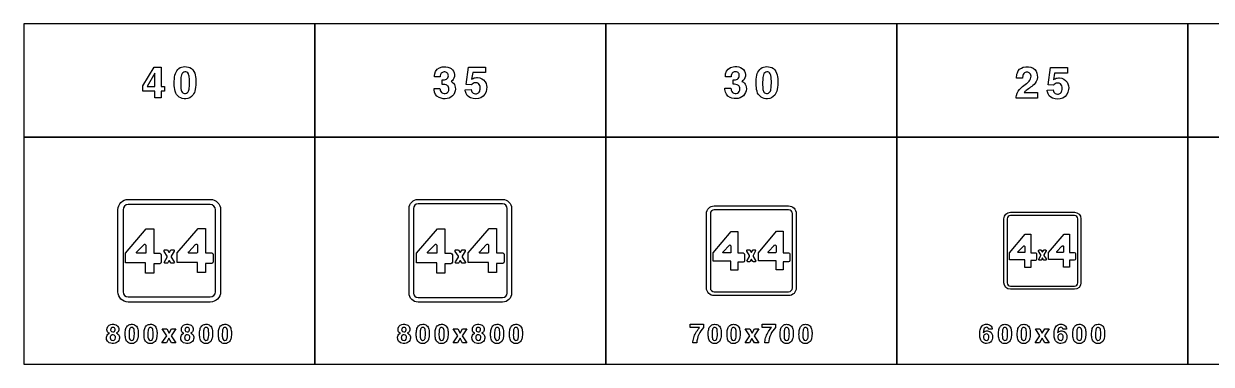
# Model space of a CAD drawing. Extents: x 0 to 18160, y 0 to 2655.
# Drawn here: x 0 to 9262, y 0 to 2655 of the extents above; entities that cross this region are included whole.
import ezdxf

# ---------------------------------------------------------------- set-up
doc = ezdxf.new("R2010")
doc.units = 0
doc.header["$MEASUREMENT"] = 0

msp = doc.modelspace()

# ---------------------------------------------------------------- linework, layer by layer
for points in [[(0, 1770), (2270, 1770), (2270, 2655), (0, 2655)], [(2270, 1770), (4540, 1770), (4540, 2655), (2270, 2655)], [(4540, 1770), (6810, 1770), (6810, 2655), (4540, 2655)], [(6810, 1770), (9080, 1770), (9080, 2655), (6810, 2655)], [(9080, 1770), (11350, 1770), (11350, 2655), (9080, 2655)], [(927.496, 2171.35), (1017.9, 2317.79), (1070.98, 2317.79), (1070.98, 2166.57), (1097.95, 2166.57), (1097.95, 2128.53), (1070.98, 2128.53), (1070.98, 2076.28), (1023.46, 2076.28), (1023.46, 2128.53), (927.496, 2128.53)], [(1023.46, 2269.13), (963.474, 2166.57), (1023.46, 2166.57)], [(0, 0), (2270, 0), (2270, 1770), (0, 1770)], [(2270, 0), (4540, 0), (4540, 1770), (2270, 1770)], [(4540, 0), (6810, 0), (6810, 1770), (4540, 1770)], [(6810, 0), (9080, 0), (9080, 1770), (6810, 1770)], [(9080, 0), (11350, 0), (11350, 1770), (9080, 1770)], [(1115.2, 221.769), (1080.08, 276.319), (1114.84, 276.319), (1133.11, 242.267), (1151.83, 276.319), (1185.98, 276.319), (1150.44, 222.29), (1186.95, 166.272), (1152.4, 166.272), (1132.54, 202.362), (1112.14, 166.272), (1077.99, 166.272)], [(3385.19, 221.769), (3350.07, 276.319), (3384.84, 276.319), (3403.11, 242.267), (3421.83, 276.319), (3455.97, 276.319), (3420.43, 222.29), (3456.95, 166.272), (3422.4, 166.272), (3402.54, 202.362), (3382.14, 166.272), (3347.99, 166.272)], [(5662.41, 221.386), (5627.29, 275.936), (5662.06, 275.936), (5680.33, 241.884), (5699.05, 275.936), (5733.19, 275.936), (5697.65, 221.908), (5734.17, 165.889), (5699.62, 165.889), (5679.76, 201.979), (5659.35, 165.889), (5625.21, 165.889)], [(7925.79, 221.523), (7890.67, 276.072), (7925.43, 276.072), (7943.7, 242.02), (7962.42, 276.072), (7996.57, 276.072), (7961.03, 222.044), (7997.54, 166.025), (7962.99, 166.025), (7943.13, 202.115), (7922.73, 166.025), (7888.58, 166.025)]]:
    msp.add_lwpolyline(points, close=True)
for points in [[(1173.29, 2191.65, -0.0563084), (1179.33, 2254.48, -0.130301), (1201.53, 2298.28, -0.174843), (1243.35, 2319.69, -0.147552), (1296.47, 2313.05, -0.192146), (1333.28, 2269.88, -0.0833996), (1342.52, 2212.85, -0.0545507), (1337.51, 2142.08, -0.116773), (1318.43, 2098, -0.221099), (1263.57, 2070.32, -0.162564), (1212.11, 2082.84, -0.174743), (1180.84, 2128.26, -0.0640867), (1173.37, 2186.95)], [(3199.84, 2150.87), (3246.2, 2150.87, 0.0411845), (3248.26, 2135.66, 0.335066), (3278.75, 2110.39, 0.276505), (3310.74, 2124.92, 0.158203), (3316.31, 2145.65, 0.0878221), (3313.34, 2161.57, 0.217575), (3294.82, 2178.43, 0.0882727), (3273.57, 2181.56), (3262.75, 2181.56), (3262.75, 2216.82, 0.0282129), (3282.34, 2217.42, 0.50028), (3309.32, 2262.91, 0.235001), (3290.79, 2277.96, 0.165496), (3265.12, 2275.67, 0.220849), (3250.9, 2259.12, 0.055705), (3248.02, 2240.92), (3203.2, 2240.92, -0.0488003), (3204.97, 2263.51, -0.30773), (3262.59, 2318.01, -0.146685), (3322.07, 2312.08, -0.469869), (3348.61, 2219.31, -0.0891152), (3336.57, 2207.54), (3332.3, 2204.54, -0.0245333), (3343.48, 2198.14, -0.202429), (3365.75, 2161.45, -0.422325), (3303.08, 2072, -0.154301), (3238.98, 2079.19, -0.287878), (3199.96, 2139.89, -0.0143877)], [(3442.43, 2139.57), (3489.39, 2141.35, 0.0452719), (3495.79, 2125.12, 0.0567733), (3500.53, 2118.25, 0.070207), (3504.95, 2114.77, 0.264984), (3540.97, 2112.87, 0.20748), (3558.38, 2135.98, 0.147389), (3557.24, 2174.01, 0.308532), (3527.86, 2195.42, 0.215743), (3498.08, 2185.19, 0.028781), (3492.71, 2178.95), (3450.09, 2180.96), (3467.91, 2315.64), (3601.95, 2315.64), (3601.95, 2273.77), (3501.51, 2273.77), (3492.55, 2221.76, -0.0211252), (3505.46, 2229.3, -0.121371), (3538.8, 2235.15, -0.244671), (3598.59, 2203.2, -0.173069), (3610.16, 2144.07, -0.256779), (3564.98, 2078.08, -0.199585), (3485.44, 2077.01, -0.245625), (3445.16, 2125.91, -0.0170062)], [(5469.08, 2152.29), (5515.45, 2152.29, 0.0411845), (5517.5, 2137.08, 0.335066), (5547.99, 2111.8, 0.276505), (5579.98, 2126.34, 0.158203), (5585.55, 2147.07, 0.0878221), (5582.59, 2162.99, 0.217575), (5564.07, 2179.85, 0.0882727), (5542.82, 2182.97), (5532, 2182.97), (5532, 2218.24, 0.0282129), (5551.59, 2218.83, 0.50028), (5578.56, 2264.33, 0.235001), (5560.04, 2279.38, 0.165496), (5534.37, 2277.09, 0.220849), (5520.15, 2260.54, 0.055705), (5517.27, 2242.33), (5472.44, 2242.33, -0.0488003), (5474.22, 2264.92, -0.30773), (5531.84, 2319.43, -0.146685), (5591.32, 2313.5, -0.469869), (5617.86, 2220.73, -0.0891152), (5605.81, 2208.96), (5601.55, 2205.96, -0.0245333), (5612.72, 2199.56, -0.202429), (5635, 2162.87, -0.422325), (5572.32, 2073.41, -0.154301), (5508.22, 2080.6, -0.287878), (5469.2, 2141.31, -0.0143877)], [(5711.68, 2191.65, -0.0563084), (5717.72, 2254.48, -0.130301), (5739.91, 2298.28, -0.174843), (5781.74, 2319.69, -0.147552), (5834.86, 2313.05, -0.192146), (5871.67, 2269.88, -0.0833996), (5880.91, 2212.85, -0.0545507), (5875.89, 2142.08, -0.116773), (5856.82, 2098, -0.221099), (5801.96, 2070.32, -0.162564), (5750.5, 2082.84, -0.174743), (5719.22, 2128.26, -0.0640867), (5711.76, 2186.95)], [(7741.06, 2074.79, -0.0640343), (7742.32, 2095.72, -0.161687), (7778.14, 2156.27, -0.0283718), (7819.97, 2188.65, 0.0545111), (7840.86, 2206.58, 0.192461), (7855.83, 2246.12, 0.234238), (7842.24, 2272.5, 0.196223), (7816.93, 2277.28, 0.252425), (7795.01, 2260.1, 0.0856617), (7790.86, 2243.08, 0.0202329), (7790.15, 2231.39), (7743.51, 2231.39, -0.0983795), (7749.55, 2272.7, -0.245047), (7795.72, 2315.83, -0.207102), (7872.69, 2307.49, -0.233443), (7905.15, 2255.16, -0.20961), (7886.99, 2190.98, -0.0785124), (7853.06, 2159.51, 0.0107372), (7817.24, 2133.72, 0.0665092), (7801.37, 2117.68), (7905.86, 2117.68), (7905.86, 2074.79)], [(1224.67, 2161.12, 0.0124589), (1225.19, 2154.8, 0.0668192), (1230.8, 2129.4, 0.615362), (1281.7, 2123.79, 0.0726881), (1287.15, 2136.83, 0.0588562), (1291.85, 2174.11, 0.0389037), (1290.23, 2241.09, 0.084671), (1283.64, 2264.43, 0.156013), (1272.18, 2276.6, 0.143208), (1256.47, 2279.56, 0.172584), (1240.71, 2273.36, 0.132565), (1230.76, 2257.8, 0.0498315), (1226.21, 2236.08, 0.0368731)], [(5763.06, 2161.12, 0.0124589), (5763.57, 2154.8, 0.0668192), (5769.18, 2129.4, 0.615362), (5820.09, 2123.79, 0.0726881), (5825.54, 2136.83, 0.0588562), (5830.24, 2174.11, 0.0389037), (5828.62, 2241.09, 0.084671), (5822.02, 2264.43, 0.156013), (5810.57, 2276.6, 0.143208), (5794.85, 2279.56, 0.172584), (5779.09, 2273.36, 0.132565), (5769.14, 2257.8, 0.0498315), (5764.6, 2236.08, 0.0368731)], [(7981.21, 2136.73), (8028.17, 2138.5, 0.0452719), (8034.56, 2122.27, 0.0567733), (8039.3, 2115.4, 0.070207), (8043.73, 2111.92, 0.264984), (8079.74, 2110.03, 0.20748), (8097.16, 2133.13, 0.147389), (8096.02, 2171.17, 0.308532), (8066.63, 2192.57, 0.215743), (8036.85, 2182.34, 0.028781), (8031.48, 2176.1), (7988.87, 2178.12), (8006.68, 2312.79), (8140.72, 2312.79), (8140.72, 2270.93), (8040.29, 2270.93), (8031.33, 2218.92, -0.0211252), (8044.24, 2226.46, -0.121371), (8077.57, 2232.3, -0.244671), (8137.37, 2200.35, -0.173069), (8148.94, 2141.23, -0.256779), (8103.76, 2075.23, -0.199585), (8024.22, 2074.17, -0.245625), (7983.93, 2123.06, -0.0170062)], [(814.998, 484.997, -0.414213), (734.998, 564.997), (734.998, 1205, -0.414213), (814.998, 1285), (1455, 1285, -0.414213), (1535, 1205), (1535, 564.997, -0.414213), (1455, 484.997)], [(814.998, 524.997), (1455, 524.997, 0.414213), (1495, 564.997), (1495, 1205, 0.414213), (1455, 1245), (814.998, 1245, 0.414213), (774.998, 1205), (774.998, 564.997, 0.414213)], [(3075, 484.997, -0.414213), (3005, 554.997), (3005, 1215, -0.414213), (3075, 1285), (3735, 1285, -0.414213), (3805, 1215), (3805, 554.997, -0.414213), (3735, 484.997)], [(3075, 519.997), (3735, 519.997, 0.414213), (3770, 554.997), (3770, 1215, 0.414213), (3735, 1250), (3075, 1250, 0.414213), (3040, 1215), (3040, 554.997, 0.414213)], [(5385, 534.997, -0.414213), (5325, 594.997), (5325, 1175, -0.414213), (5385, 1235), (5965, 1235, -0.414213), (6025, 1175), (6025, 594.997, -0.414213), (5965, 534.997)], [(5385, 564.998), (5965, 564.998, 0.414213), (5995, 594.998), (5995, 1175, 0.414213), (5965, 1205), (5385, 1205, 0.414213), (5355, 1175), (5355, 594.998, 0.414213)], [(7695, 584.997, -0.414213), (7645, 634.997), (7645, 1135, -0.414213), (7695, 1185), (8195, 1185, -0.414213), (8245, 1135), (8245, 634.997, -0.414213), (8195, 584.997)], [(7695, 609.997), (8195, 609.997, 0.414213), (8220, 634.997), (8220, 1135, 0.414213), (8195, 1160), (7695, 1160, 0.414213), (7670, 1135), (7670, 634.997, 0.414213)], [(950.763, 711.345), (950.763, 791.72), (792.907, 791.72), (792.907, 865.046), (955.714, 1055.98), (1013.31, 1055.98), (1013.31, 865.046), (1061.37, 865.055, -0.413823), (1072.79, 853.635), (1072.79, 795.367, -0.413799), (1061.37, 783.947), (1013.31, 783.957), (1013.31, 711.345)], [(1355.02, 714.501), (1355.02, 794.375), (1197.31, 794.375), (1197.31, 867.701), (1360.05, 1058.65), (1417.65, 1058.65), (1417.65, 867.701), (1465.67, 867.71, -0.413823), (1477.09, 856.29), (1477.09, 798.037, -0.413799), (1465.67, 786.617), (1417.65, 786.626), (1417.65, 714.501)], [(3220.76, 711.345), (3220.76, 791.72), (3062.91, 791.72), (3062.91, 865.046), (3225.71, 1055.98), (3283.31, 1055.98), (3283.31, 865.046), (3331.37, 865.055, -0.413823), (3342.79, 853.635), (3342.79, 795.367, -0.413799), (3331.37, 783.948), (3283.31, 783.957), (3283.31, 711.345)], [(3625.02, 714.501), (3625.02, 794.375), (3467.31, 794.375), (3467.31, 867.701), (3630.05, 1058.65), (3687.65, 1058.65), (3687.65, 867.701), (3735.67, 867.71, -0.413823), (3747.09, 856.29), (3747.09, 798.037, -0.413799), (3735.67, 786.617), (3687.65, 786.626), (3687.65, 714.501)], [(5513.79, 733.052), (5513.79, 803.38), (5375.67, 803.38), (5375.67, 867.54), (5518.12, 1034.61), (5568.52, 1034.61), (5568.52, 867.54), (5610.57, 867.548, -0.413823), (5620.56, 857.555), (5620.56, 806.571, -0.413799), (5610.57, 796.579), (5568.52, 796.587), (5568.52, 733.052)], [(5867.52, 735.813), (5867.52, 805.703), (5729.52, 805.703), (5729.52, 869.863), (5871.92, 1036.94), (5922.32, 1036.94), (5922.32, 869.863), (5964.34, 869.871, -0.413823), (5974.33, 859.879), (5974.33, 808.907, -0.413799), (5964.34, 798.915), (5922.32, 798.923), (5922.32, 735.813)], [(951.169, 927.451), (951.169, 865.489), (886.882, 865.501, -0.158206), (882.245, 866.984, -0.302029), (879.652, 873.462), (941.794, 936.307), (942.595, 936.246, -0.0968578), (946.45, 935.034, -0.27531)], [(1350.89, 935.054, -0.276167), (1355.65, 927.451), (1355.64, 876.937, -0.414643), (1344.2, 865.5), (1291.36, 865.501, -0.209854), (1285.65, 867.949, -0.365911), (1285.25, 875.874, -0.0239863), (1286.25, 877.019), (1337.42, 932.164, -0.0229643), (1338.97, 933.768, -0.309445)], [(3221.17, 927.451), (3221.17, 865.489), (3156.88, 865.501, -0.158206), (3152.25, 866.984, -0.302029), (3149.65, 873.462), (3211.79, 936.307), (3212.59, 936.246, -0.0968578), (3216.45, 935.034, -0.27531)], [(3620.89, 935.054, -0.276167), (3625.65, 927.451), (3625.64, 876.936, -0.414643), (3614.2, 865.5), (3561.36, 865.501, -0.209854), (3555.65, 867.949, -0.365911), (3555.25, 875.874, -0.0239863), (3556.25, 877.019), (3607.42, 932.164, -0.0229643), (3608.97, 933.768, -0.309445)], [(5514.15, 922.144), (5514.15, 867.928), (5457.9, 867.938, -0.158206), (5453.84, 869.236, -0.302029), (5451.57, 874.904), (5505.94, 929.893), (5506.65, 929.84, -0.0968578), (5510.02, 928.779, -0.27531)], [(5863.9, 928.797, -0.276167), (5868.07, 922.144), (5868.06, 877.944, -0.414643), (5858.05, 867.937), (5811.82, 867.938, -0.209854), (5806.82, 870.08, -0.365911), (5806.46, 877.014, -0.0239863), (5807.34, 878.016), (5852.12, 926.268, -0.0229643), (5853.47, 927.672, -0.309445)], [(7806.82, 754.758), (7806.82, 815.039), (7688.43, 815.039), (7688.43, 870.034), (7810.54, 1013.24), (7853.73, 1013.24), (7853.73, 870.034), (7889.78, 870.04, -0.413823), (7898.34, 861.476), (7898.34, 817.775, -0.413799), (7889.78, 809.21), (7853.73, 809.217), (7853.73, 754.758)], [(8110.01, 757.125), (8110.01, 817.031), (7991.73, 817.031), (7991.73, 872.025), (8113.78, 1015.24), (8156.99, 1015.24), (8156.99, 872.025), (8193, 872.032, -0.413823), (8201.57, 863.467), (8201.57, 819.777, -0.413799), (8193, 811.212), (8156.99, 811.219), (8156.99, 757.125)], [(1136.93, 873.459), (1148.15, 891.18, -0.256453), (1152.01, 893.301), (1166.52, 893.304, -0.577109), (1172.46, 883.02), (1149.5, 843.309), (1149.5, 835.173), (1149.56, 835.082), (1172.4, 799.346, -0.686082), (1167.28, 786.968, -0.0735916), (1164.59, 787.01), (1153.29, 787.009, -0.258368), (1147.48, 790.231), (1136.93, 807.15), (1132.36, 807.15), (1124.19, 790.797, -0.283779), (1118.06, 787.008), (1102.73, 787.006, -0.582815), (1096.85, 797.391), (1119.56, 835.173), (1119.56, 843.309), (1095.54, 880.147, -0.577187), (1102.93, 893.3), (1117.07, 893.3, -0.254336), (1120.9, 891.21), (1132.36, 873.459)], [(3406.93, 873.459), (3418.15, 891.18, -0.256453), (3422.01, 893.301), (3436.52, 893.304, -0.577109), (3442.46, 883.02), (3419.5, 843.309), (3419.5, 835.173), (3419.56, 835.082), (3442.4, 799.346, -0.686082), (3437.28, 786.968, -0.0735916), (3434.59, 787.01), (3423.29, 787.009, -0.258368), (3417.48, 790.231), (3406.93, 807.15), (3402.36, 807.15), (3394.19, 790.797, -0.283779), (3388.06, 787.008), (3372.73, 787.006, -0.582815), (3366.84, 797.391), (3389.56, 835.173), (3389.56, 843.309), (3365.54, 880.147, -0.577187), (3372.93, 893.3), (3387.07, 893.3, -0.254336), (3390.9, 891.21), (3402.36, 873.459)], [(5676.69, 874.901), (5686.51, 890.407, -0.256453), (5689.88, 892.264), (5702.58, 892.265, -0.577109), (5707.78, 883.267), (5687.69, 848.52), (5687.69, 841.401), (5687.74, 841.322), (5707.72, 810.052, -0.686082), (5703.25, 799.222, -0.0735916), (5700.89, 799.259), (5691.01, 799.258, -0.258368), (5685.92, 802.077), (5676.69, 816.881), (5672.69, 816.881), (5665.54, 802.572, -0.283779), (5660.18, 799.257), (5646.76, 799.255, -0.582815), (5641.61, 808.342), (5661.49, 841.401), (5661.49, 848.52), (5640.47, 880.754, -0.577187), (5646.94, 892.262), (5659.31, 892.262, -0.254336), (5662.67, 890.433), (5672.69, 874.901)], [(7807.13, 916.838), (7807.13, 870.366), (7758.91, 870.375, -0.158206), (7755.43, 871.488, -0.302029), (7753.49, 876.346), (7800.09, 923.48), (7800.7, 923.434, -0.0968578), (7803.59, 922.524, -0.27531)], [(7946.44, 876.343), (7954.87, 889.634, -0.256453), (7957.75, 891.225), (7968.64, 891.227, -0.577109), (7973.09, 883.515), (7955.87, 853.731), (7955.87, 847.629), (7955.92, 847.561), (7973.05, 820.759, -0.686082), (7969.21, 811.475, -0.0735916), (7967.19, 811.507), (7958.72, 811.506, -0.258368), (7954.36, 813.923), (7946.44, 826.612), (7943.02, 826.612), (7936.89, 814.347, -0.283779), (7932.3, 811.505), (7920.79, 811.504, -0.582815), (7916.38, 819.292), (7933.42, 847.629), (7933.42, 853.731), (7915.4, 881.36, -0.577187), (7920.95, 891.224), (7931.55, 891.224, -0.254336), (7934.43, 889.657), (7943.02, 876.343)], [(8106.92, 922.54, -0.276167), (8110.49, 916.838), (8110.48, 878.952, -0.414643), (8101.9, 870.374), (8062.27, 870.375, -0.209854), (8057.99, 872.211, -0.365911), (8057.68, 878.155, -0.0239863), (8058.44, 879.014), (8096.82, 920.372, -0.0229643), (8097.97, 921.575, -0.309445)], [(667.968, 242.323, -0.0382282), (664.485, 243.627, -0.270406), (649.106, 267.703, -0.377372), (679.437, 309.622, -0.15371), (717.921, 307.513, -0.416366), (738.324, 258.058, -0.173733), (723.774, 243.674), (722.328, 242.987, -0.0479914), (731.997, 238.034, -0.173856), (743.608, 221.873, -0.440125), (712.542, 164.243, -0.184), (667.115, 168.106, -0.410286), (649.627, 226.897, -0.151435), (664.035, 240.357)], [(677.305, 267.821, 0.0587981), (678.182, 263.887, 0.18403), (685.267, 254.717, 0.217144), (702.684, 253.485, 0.192437), (710.883, 260.57, 0.157808), (712.542, 273.982, 0.166677), (707.968, 282.821, 0.173614), (695.954, 287.323, 0.2359), (681.001, 280.902, 0.184791)], [(791.138, 234.257, -0.0563084), (794.763, 271.959, -0.130301), (808.081, 298.238, -0.174843), (833.176, 311.082, -0.147552), (865.048, 307.101, -0.192146), (887.133, 281.2, -0.0833996), (892.678, 246.982, -0.0545507), (889.668, 204.518, -0.116773), (878.223, 178.073, -0.221099), (845.308, 161.461, -0.162564), (814.432, 168.973, -0.174743), (795.664, 196.224, -0.0640867), (791.185, 231.437)], [(821.967, 215.94, 0.0124589), (822.275, 212.148, 0.0668192), (825.64, 196.911, 0.615362), (856.185, 193.547, 0.0726881), (859.455, 201.366, 0.0588562), (862.275, 223.736, 0.0389037), (861.304, 263.926, 0.084671), (857.346, 277.93, 0.156013), (850.474, 285.229, 0.143208), (841.043, 287.006, 0.172584), (831.588, 283.286, 0.132565), (825.616, 273.949, 0.0498315), (822.891, 260.916, 0.0368731)], [(937.884, 234.248, -0.0563084), (941.51, 271.95, -0.130301), (954.827, 298.229, -0.174843), (979.922, 311.073, -0.147552), (1011.79, 307.092, -0.192146), (1033.88, 281.192, -0.0833996), (1039.42, 246.974, -0.0545507), (1036.41, 204.509, -0.116773), (1024.97, 178.064, -0.221099), (992.055, 161.452, -0.162564), (961.178, 168.964, -0.174743), (942.41, 196.215, -0.0640867), (937.931, 231.428)], [(968.713, 215.931, 0.0124589), (969.021, 212.139, 0.0668192), (972.386, 196.902, 0.615362), (1002.93, 193.538, 0.0726881), (1006.2, 201.357, 0.0588562), (1009.02, 223.727, 0.0389037), (1008.05, 263.917, 0.084671), (1004.09, 277.921, 0.156013), (997.22, 285.22, 0.143208), (987.789, 286.997, 0.172584), (978.334, 283.277, 0.132565), (972.363, 273.94, 0.0498315), (969.637, 260.907, 0.0368731)], [(1248.01, 242.296, -0.0382282), (1244.53, 243.599, -0.270406), (1229.15, 267.675, -0.377372), (1259.48, 309.594, -0.15371), (1297.96, 307.485, -0.416366), (1318.36, 258.03, -0.173733), (1303.82, 243.646), (1302.37, 242.959, -0.0479914), (1312.04, 238.007, -0.173856), (1323.65, 221.845, -0.440125), (1292.58, 164.215, -0.184), (1247.16, 168.078, -0.410286), (1229.67, 226.869, -0.151435), (1244.08, 240.329)], [(1257.35, 267.793, 0.0587981), (1258.22, 263.86, 0.18403), (1265.31, 254.689, 0.217144), (1282.73, 253.457, 0.192437), (1290.92, 260.542, 0.157808), (1292.58, 273.954, 0.166677), (1288.01, 282.793, 0.173614), (1276, 287.296, 0.2359), (1261.04, 280.874, 0.184791)], [(1371.18, 234.284, -0.0563084), (1374.8, 271.986, -0.130301), (1388.12, 298.265, -0.174843), (1413.22, 311.109, -0.147552), (1445.09, 307.128, -0.192146), (1467.17, 281.227, -0.0833996), (1472.72, 247.01, -0.0545507), (1469.71, 204.545, -0.116773), (1458.26, 178.1, -0.221099), (1425.35, 161.488, -0.162564), (1394.47, 169, -0.174743), (1375.71, 196.251, -0.0640867), (1371.23, 231.464)], [(1402.01, 215.967, 0.0124589), (1402.32, 212.175, 0.0668192), (1405.68, 196.938, 0.615362), (1436.23, 193.574, 0.0726881), (1439.5, 201.393, 0.0588562), (1442.32, 223.763, 0.0389037), (1441.34, 263.953, 0.084671), (1437.39, 277.957, 0.156013), (1430.52, 285.256, 0.143208), (1421.08, 287.033, 0.172584), (1411.63, 283.313, 0.132565), (1405.66, 273.976, 0.0498315), (1402.93, 260.943, 0.0368731)], [(1517.93, 234.312, -0.0563084), (1521.55, 272.013, -0.130301), (1534.87, 298.293, -0.174843), (1559.96, 311.136, -0.147552), (1591.84, 307.155, -0.192146), (1613.92, 281.255, -0.0833996), (1619.47, 247.037, -0.0545507), (1616.46, 204.572, -0.116773), (1605.01, 178.127, -0.221099), (1572.1, 161.516, -0.162564), (1541.22, 169.027, -0.174743), (1522.45, 196.279, -0.0640867), (1517.97, 231.492)], [(1548.75, 215.994, 0.0124589), (1549.06, 212.203, 0.0668192), (1552.43, 196.966, 0.615362), (1582.97, 193.601, 0.0726881), (1586.24, 201.421, 0.0588562), (1589.06, 223.79, 0.0389037), (1588.09, 263.98, 0.084671), (1584.13, 277.985, 0.156013), (1577.26, 285.283, 0.143208), (1567.83, 287.06, 0.172584), (1558.38, 283.34, 0.132565), (1552.4, 274.004, 0.0498315), (1549.68, 260.97, 0.0368731)], [(2937.96, 242.323, -0.0382282), (2934.48, 243.627, -0.270406), (2919.1, 267.703, -0.377372), (2949.43, 309.622, -0.15371), (2987.91, 307.513, -0.416366), (3008.32, 258.058, -0.173733), (2993.77, 243.674), (2992.32, 242.987, -0.0479914), (3001.99, 238.034, -0.173856), (3013.6, 221.873, -0.440125), (2982.54, 164.243, -0.184), (2937.11, 168.105, -0.410286), (2919.62, 226.897, -0.151435), (2934.03, 240.357)], [(2947.3, 267.821, 0.0587981), (2948.18, 263.887, 0.18403), (2955.26, 254.717, 0.217144), (2972.68, 253.485, 0.192437), (2980.88, 260.57, 0.157808), (2982.54, 273.982, 0.166677), (2977.96, 282.821, 0.173614), (2965.95, 287.323, 0.2359), (2951, 280.902, 0.184791)], [(3061.13, 234.257, -0.0563084), (3064.76, 271.959, -0.130301), (3078.07, 298.238, -0.174843), (3103.17, 311.082, -0.147552), (3135.04, 307.101, -0.192146), (3157.13, 281.201, -0.0833996), (3162.67, 246.983, -0.0545507), (3159.66, 204.518, -0.116773), (3148.22, 178.073, -0.221099), (3115.3, 161.461, -0.162564), (3084.43, 168.973, -0.174743), (3065.66, 196.224, -0.0640867), (3061.18, 231.438)], [(3091.96, 215.94, 0.0124589), (3092.27, 212.148, 0.0668192), (3095.63, 196.911, 0.615362), (3126.18, 193.547, 0.0726881), (3129.45, 201.366, 0.0588562), (3132.27, 223.736, 0.0389037), (3131.3, 263.926, 0.084671), (3127.34, 277.93, 0.156013), (3120.47, 285.229, 0.143208), (3111.04, 287.006, 0.172584), (3101.58, 283.286, 0.132565), (3095.61, 273.949, 0.0498315), (3092.89, 260.916, 0.0368731)], [(3207.88, 234.248, -0.0563084), (3211.5, 271.95, -0.130301), (3224.82, 298.23, -0.174843), (3249.92, 311.073, -0.147552), (3281.79, 307.092, -0.192146), (3303.87, 281.192, -0.0833996), (3309.42, 246.974, -0.0545507), (3306.41, 204.509, -0.116773), (3294.96, 178.064, -0.221099), (3262.05, 161.452, -0.162564), (3231.17, 168.964, -0.174743), (3212.4, 196.215, -0.0640867), (3207.93, 231.429)], [(3238.71, 215.931, 0.0124589), (3239.02, 212.139, 0.0668192), (3242.38, 196.902, 0.615362), (3272.93, 193.538, 0.0726881), (3276.2, 201.357, 0.0588562), (3279.02, 223.727, 0.0389037), (3278.04, 263.917, 0.084671), (3274.09, 277.921, 0.156013), (3267.21, 285.22, 0.143208), (3257.78, 286.997, 0.172584), (3248.33, 283.277, 0.132565), (3242.36, 273.94, 0.0498315), (3239.63, 260.907, 0.0368731)], [(3518, 242.296, -0.0382282), (3514.52, 243.599, -0.270406), (3499.14, 267.675, -0.377372), (3529.47, 309.594, -0.15371), (3567.96, 307.485, -0.416366), (3588.36, 258.03, -0.173733), (3573.81, 243.646), (3572.36, 242.959, -0.0479914), (3582.03, 238.007, -0.173856), (3593.64, 221.845, -0.440125), (3562.58, 164.215, -0.184), (3517.15, 168.078, -0.410286), (3499.66, 226.869, -0.151435), (3514.07, 240.329)], [(3527.34, 267.793, 0.0587981), (3528.22, 263.86, 0.18403), (3535.3, 254.689, 0.217144), (3552.72, 253.457, 0.192437), (3560.92, 260.542, 0.157808), (3562.58, 273.955, 0.166677), (3558, 282.793, 0.173614), (3545.99, 287.296, 0.2359), (3531.04, 280.874, 0.184791)], [(3641.17, 234.284, -0.0563084), (3644.8, 271.986, -0.130301), (3658.12, 298.265, -0.174843), (3683.21, 311.109, -0.147552), (3715.08, 307.128, -0.192146), (3737.17, 281.228, -0.0833996), (3742.71, 247.01, -0.0545507), (3739.7, 204.545, -0.116773), (3728.26, 178.1, -0.221099), (3695.34, 161.488, -0.162564), (3664.47, 169, -0.174743), (3645.7, 196.251, -0.0640867), (3641.22, 231.464)], [(3672, 215.967, 0.0124589), (3672.31, 212.175, 0.0668192), (3675.68, 196.938, 0.615362), (3706.22, 193.574, 0.0726881), (3709.49, 201.393, 0.0588562), (3712.31, 223.763, 0.0389037), (3711.34, 263.953, 0.084671), (3707.38, 277.957, 0.156013), (3700.51, 285.256, 0.143208), (3691.08, 287.033, 0.172584), (3681.62, 283.313, 0.132565), (3675.65, 273.976, 0.0498315), (3672.93, 260.943, 0.0368731)], [(3787.92, 234.312, -0.0563084), (3791.54, 272.013, -0.130301), (3804.86, 298.293, -0.174843), (3829.96, 311.136, -0.147552), (3861.83, 307.155, -0.192146), (3883.91, 281.255, -0.0833996), (3889.46, 247.037, -0.0545507), (3886.45, 204.572, -0.116773), (3875, 178.127, -0.221099), (3842.09, 161.516, -0.162564), (3811.21, 169.027, -0.174743), (3792.45, 196.279, -0.0640867), (3787.97, 231.492)], [(3818.75, 215.994, 0.0124589), (3819.06, 212.203, 0.0668192), (3822.42, 196.966, 0.615362), (3852.97, 193.601, 0.0726881), (3856.24, 201.421, 0.0588562), (3859.06, 223.79, 0.0389037), (3858.09, 263.98, 0.084671), (3854.13, 277.985, 0.156013), (3847.26, 285.283, 0.143208), (3837.82, 287.061, 0.172584), (3828.37, 283.34, 0.132565), (3822.4, 274.004, 0.0498315), (3819.67, 260.97, 0.0368731)], [(5197.97, 311.538), (5301.72, 311.538), (5301.72, 287.746, 0.17337), (5248.52, 165.709), (5218.19, 165.709, -0.0554097), (5224.99, 205.329, -0.10295), (5266.79, 281.111), (5270.2, 285.353), (5197.97, 285.353)], [(5338.35, 233.875, -0.0563084), (5341.98, 271.576, -0.130301), (5355.29, 297.856, -0.174843), (5380.39, 310.699, -0.147552), (5412.26, 306.718, -0.192146), (5434.35, 280.818, -0.0833996), (5439.89, 246.6, -0.0545507), (5436.88, 204.135, -0.116773), (5425.44, 177.69, -0.221099), (5392.52, 161.079, -0.162564), (5361.65, 168.59, -0.174743), (5342.88, 195.842, -0.0640867), (5338.4, 231.055)], [(5369.18, 215.557, 0.0124589), (5369.49, 211.766, 0.0668192), (5372.85, 196.529, 0.615362), (5403.4, 193.164, 0.0726881), (5406.67, 200.984, 0.0588562), (5409.49, 223.353, 0.0389037), (5408.52, 263.543, 0.084671), (5404.56, 277.548, 0.156013), (5397.69, 284.846, 0.143208), (5388.26, 286.624, 0.172584), (5378.8, 282.903, 0.132565), (5372.83, 273.567, 0.0498315), (5370.1, 260.533, 0.0368731)], [(5485.1, 233.866, -0.0563084), (5488.72, 271.567, -0.130301), (5502.04, 297.847, -0.174843), (5527.14, 310.69, -0.147552), (5559.01, 306.709, -0.192146), (5581.09, 280.809, -0.0833996), (5586.64, 246.591, -0.0545507), (5583.63, 204.126, -0.116773), (5572.18, 177.681, -0.221099), (5539.27, 161.07, -0.162564), (5508.39, 168.581, -0.174743), (5489.62, 195.833, -0.0640867), (5485.14, 231.046)], [(5515.93, 215.548, 0.0124589), (5516.23, 211.757, 0.0668192), (5519.6, 196.52, 0.615362), (5550.14, 193.155, 0.0726881), (5553.41, 200.975, 0.0588562), (5556.23, 223.344, 0.0389037), (5555.26, 263.534, 0.084671), (5551.31, 277.539, 0.156013), (5544.43, 284.837, 0.143208), (5535, 286.615, 0.172584), (5525.55, 282.894, 0.132565), (5519.58, 273.558, 0.0498315), (5516.85, 260.524, 0.0368731)], [(5759.16, 311.51), (5862.9, 311.51), (5862.9, 287.719, 0.17337), (5809.7, 165.681), (5779.37, 165.681, -0.0554097), (5786.17, 205.302, -0.10295), (5827.97, 281.084), (5831.39, 285.325), (5759.16, 285.325)], [(5899.54, 233.902, -0.0563084), (5903.16, 271.603, -0.130301), (5916.48, 297.883, -0.174843), (5941.57, 310.726, -0.147552), (5973.45, 306.745, -0.192146), (5995.53, 280.845, -0.0833996), (6001.08, 246.627, -0.0545507), (5998.07, 204.162, -0.116773), (5986.62, 177.717, -0.221099), (5953.71, 161.106, -0.162564), (5922.83, 168.617, -0.174743), (5904.06, 195.869, -0.0640867), (5899.58, 231.082)], [(5930.36, 215.584, 0.0124589), (5930.67, 211.793, 0.0668192), (5934.04, 196.556, 0.615362), (5964.58, 193.191, 0.0726881), (5967.85, 201.011, 0.0588562), (5970.67, 223.38, 0.0389037), (5969.7, 263.57, 0.084671), (5965.74, 277.575, 0.156013), (5958.87, 284.873, 0.143208), (5949.44, 286.65, 0.172584), (5939.99, 282.93, 0.132565), (5934.01, 273.594, 0.0498315), (5931.29, 260.56, 0.0368731)], [(6046.28, 233.929, -0.0563084), (6049.91, 271.63, -0.130301), (6063.22, 297.91, -0.174843), (6088.32, 310.754, -0.147552), (6120.19, 306.773, -0.192146), (6142.28, 280.872, -0.0833996), (6147.82, 246.654, -0.0545507), (6144.81, 204.19, -0.116773), (6133.37, 177.744, -0.221099), (6100.45, 161.133, -0.162564), (6069.58, 168.645, -0.174743), (6050.81, 195.896, -0.0640867), (6046.33, 231.109)], [(6077.11, 215.612, 0.0124589), (6077.42, 211.82, 0.0668192), (6080.78, 196.583, 0.615362), (6111.33, 193.218, 0.0726881), (6114.6, 201.038, 0.0588562), (6117.42, 223.408, 0.0389037), (6116.45, 263.597, 0.084671), (6112.49, 277.602, 0.156013), (6105.62, 284.901, 0.143208), (6096.19, 286.678, 0.172584), (6086.73, 282.957, 0.132565), (6080.76, 273.621, 0.0498315), (6078.04, 260.588, 0.0368731)], [(7553.86, 273.902), (7525.61, 273.902, 0.0333099), (7523.62, 279.233, 0.308433), (7507.89, 287.93, 0.256298), (7491.16, 277.717, 0.0718547), (7486.8, 266.674, 0.0422837), (7483.79, 247.859, -0.0343264), (7495.07, 255.821, -0.198215), (7524.83, 258.546, -0.294049), (7555.09, 226.603, -0.195966), (7547.53, 181.769, -0.251599), (7509.24, 161.911, -0.162734), (7477.67, 171.224, -0.142524), (7461.25, 194.636, -0.0867955), (7455.85, 229.162, -0.0561633), (7459.19, 267.835, -0.143087), (7476.02, 299.778, -0.165016), (7500.4, 311.366, -0.137094), (7531.63, 307.598, -0.238813), (7552.18, 282.1, -0.0169871)], [(7601.73, 234.02, -0.0563084), (7605.35, 271.722, -0.130301), (7618.67, 298.001, -0.174843), (7643.77, 310.845, -0.147552), (7675.64, 306.864, -0.192146), (7697.72, 280.963, -0.0833996), (7703.27, 246.745, -0.0545507), (7700.26, 204.281, -0.116773), (7688.81, 177.835, -0.221099), (7655.9, 161.224, -0.162564), (7625.02, 168.736, -0.174743), (7606.25, 195.987, -0.0640867), (7601.78, 231.2)], [(7632.56, 215.703, 0.0124589), (7632.86, 211.911, 0.0668192), (7636.23, 196.674, 0.615362), (7666.78, 193.309, 0.0726881), (7670.05, 201.129, 0.0588562), (7672.86, 223.499, 0.0389037), (7671.89, 263.688, 0.084671), (7667.94, 277.693, 0.156013), (7661.06, 284.992, 0.143208), (7651.63, 286.769, 0.172584), (7642.18, 283.049, 0.132565), (7636.21, 273.712, 0.0498315), (7633.48, 260.679, 0.0368731)], [(7748.47, 234.02, -0.0563084), (7752.1, 271.722, -0.130301), (7765.42, 298.001, -0.174843), (7790.51, 310.845, -0.147552), (7822.38, 306.864, -0.192146), (7844.47, 280.963, -0.0833996), (7850.01, 246.745, -0.0545507), (7847, 204.281, -0.116773), (7835.56, 177.835, -0.221099), (7802.64, 161.224, -0.162564), (7771.77, 168.736, -0.174743), (7753, 195.987, -0.0640867), (7748.52, 231.2)], [(7779.3, 215.703, 0.0124589), (7779.61, 211.911, 0.0668192), (7782.98, 196.674, 0.615362), (7813.52, 193.309, 0.0726881), (7816.79, 201.129, 0.0588562), (7819.61, 223.499, 0.0389037), (7818.64, 263.688, 0.084671), (7814.68, 277.693, 0.156013), (7807.81, 284.992, 0.143208), (7798.38, 286.769, 0.172584), (7788.92, 283.049, 0.132565), (7782.95, 273.712, 0.0498315), (7780.23, 260.679, 0.0368731)], [(8133.77, 273.892), (8105.52, 273.892, 0.0333099), (8103.53, 279.224, 0.308433), (8087.8, 287.921, 0.256298), (8071.07, 277.707, 0.0718547), (8066.71, 266.665, 0.0422837), (8063.7, 247.849, -0.0343264), (8074.98, 255.812, -0.198215), (8104.74, 258.537, -0.294049), (8135, 226.593, -0.195966), (8127.44, 181.759, -0.251599), (8089.15, 161.902, -0.162734), (8057.58, 171.214, -0.142524), (8041.16, 194.627, -0.0867955), (8035.76, 229.153, -0.0561633), (8039.1, 267.826, -0.143087), (8055.93, 299.769, -0.165016), (8080.31, 311.357, -0.137094), (8111.54, 307.589, -0.238813), (8132.09, 282.091, -0.0169871)], [(8181.64, 234.038, -0.0563084), (8185.26, 271.739, -0.130301), (8198.58, 298.019, -0.174843), (8223.68, 310.863, -0.147552), (8255.55, 306.882, -0.192146), (8277.63, 280.981, -0.0833996), (8283.18, 246.763, -0.0545507), (8280.17, 204.299, -0.116773), (8268.72, 177.853, -0.221099), (8235.81, 161.242, -0.162564), (8204.93, 168.754, -0.174743), (8186.16, 196.005, -0.0640867), (8181.69, 231.218)], [(8212.47, 215.72, 0.0124589), (8212.78, 211.929, 0.0668192), (8216.14, 196.692, 0.615362), (8246.69, 193.327, 0.0726881), (8249.96, 201.147, 0.0588562), (8252.78, 223.517, 0.0389037), (8251.8, 263.706, 0.084671), (8247.85, 277.711, 0.156013), (8240.97, 285.01, 0.143208), (8231.54, 286.787, 0.172584), (8222.09, 283.066, 0.132565), (8216.12, 273.73, 0.0498315), (8213.39, 260.697, 0.0368731)], [(8328.38, 234.065, -0.0563084), (8332.01, 271.767, -0.130301), (8345.33, 298.046, -0.174843), (8370.42, 310.89, -0.147552), (8402.29, 306.909, -0.192146), (8424.38, 281.008, -0.0833996), (8429.92, 246.79, -0.0545507), (8426.92, 204.326, -0.116773), (8415.47, 177.881, -0.221099), (8382.55, 161.269, -0.162564), (8351.68, 168.781, -0.174743), (8332.91, 196.032, -0.0640867), (8328.43, 231.245)], [(8359.21, 215.748, 0.0124589), (8359.52, 211.956, 0.0668192), (8362.89, 196.719, 0.615362), (8393.43, 193.354, 0.0726881), (8396.7, 201.174, 0.0588562), (8399.52, 223.544, 0.0389037), (8398.55, 263.734, 0.084671), (8394.59, 277.738, 0.156013), (8387.72, 285.037, 0.143208), (8378.29, 286.814, 0.172584), (8368.84, 283.094, 0.132565), (8362.86, 273.757, 0.0498315), (8360.14, 260.724, 0.0368731)], [(674.84, 207.087, 0.0490068), (675.765, 200.38, 0.121824), (679.864, 191.992, 0.229649), (696.878, 185.641, 0.256774), (712.873, 195.57, 0.178638), (714.674, 215.12, 0.196143), (706.475, 226.186, 0.197496), (689.082, 228.271, 0.222887), (677.163, 219.006, 0.124888)], [(1254.88, 207.059, 0.0490068), (1255.81, 200.353, 0.121824), (1259.91, 191.964, 0.229649), (1276.92, 185.613, 0.256774), (1292.91, 195.542, 0.178638), (1294.72, 215.092, 0.196143), (1286.52, 226.158, 0.197496), (1269.12, 228.244, 0.222887), (1257.2, 218.978, 0.124888)], [(2944.83, 207.087, 0.0490068), (2945.76, 200.38, 0.121824), (2949.86, 191.992, 0.229649), (2966.87, 185.641, 0.256774), (2982.87, 195.57, 0.178638), (2984.67, 215.12, 0.196143), (2976.47, 226.186, 0.197496), (2959.08, 228.271, 0.222887), (2947.16, 219.006, 0.124888)], [(3524.88, 207.059, 0.0490068), (3525.8, 200.353, 0.121824), (3529.9, 191.964, 0.229649), (3546.91, 185.613, 0.256774), (3562.91, 195.542, 0.178638), (3564.71, 215.092, 0.196143), (3556.51, 226.158, 0.197496), (3539.12, 228.244, 0.222887), (3527.2, 218.978, 0.124888)], [(7485.38, 212.101, 0.0641861), (7486.63, 201.84, 0.139351), (7492.27, 191.745, 0.240104), (7510.16, 186.129, 0.267924), (7524.24, 196.248, 0.140614), (7527.13, 216.603, 0.112774), (7523.2, 227.693, 0.271024), (7505.59, 236.271, 0.294594), (7487.58, 224.423, 0.0908659)], [(8065.29, 212.091, 0.0641861), (8066.54, 201.831, 0.139351), (8072.18, 191.736, 0.240104), (8090.07, 186.12, 0.267924), (8104.15, 196.238, 0.140614), (8107.04, 216.594, 0.112774), (8103.11, 227.684, 0.271024), (8085.5, 236.262, 0.294594), (8067.49, 224.413, 0.0908659)]]:
    msp.add_lwpolyline(points, format="xyb", close=True)

doc.saveas('drawing.dxf')
